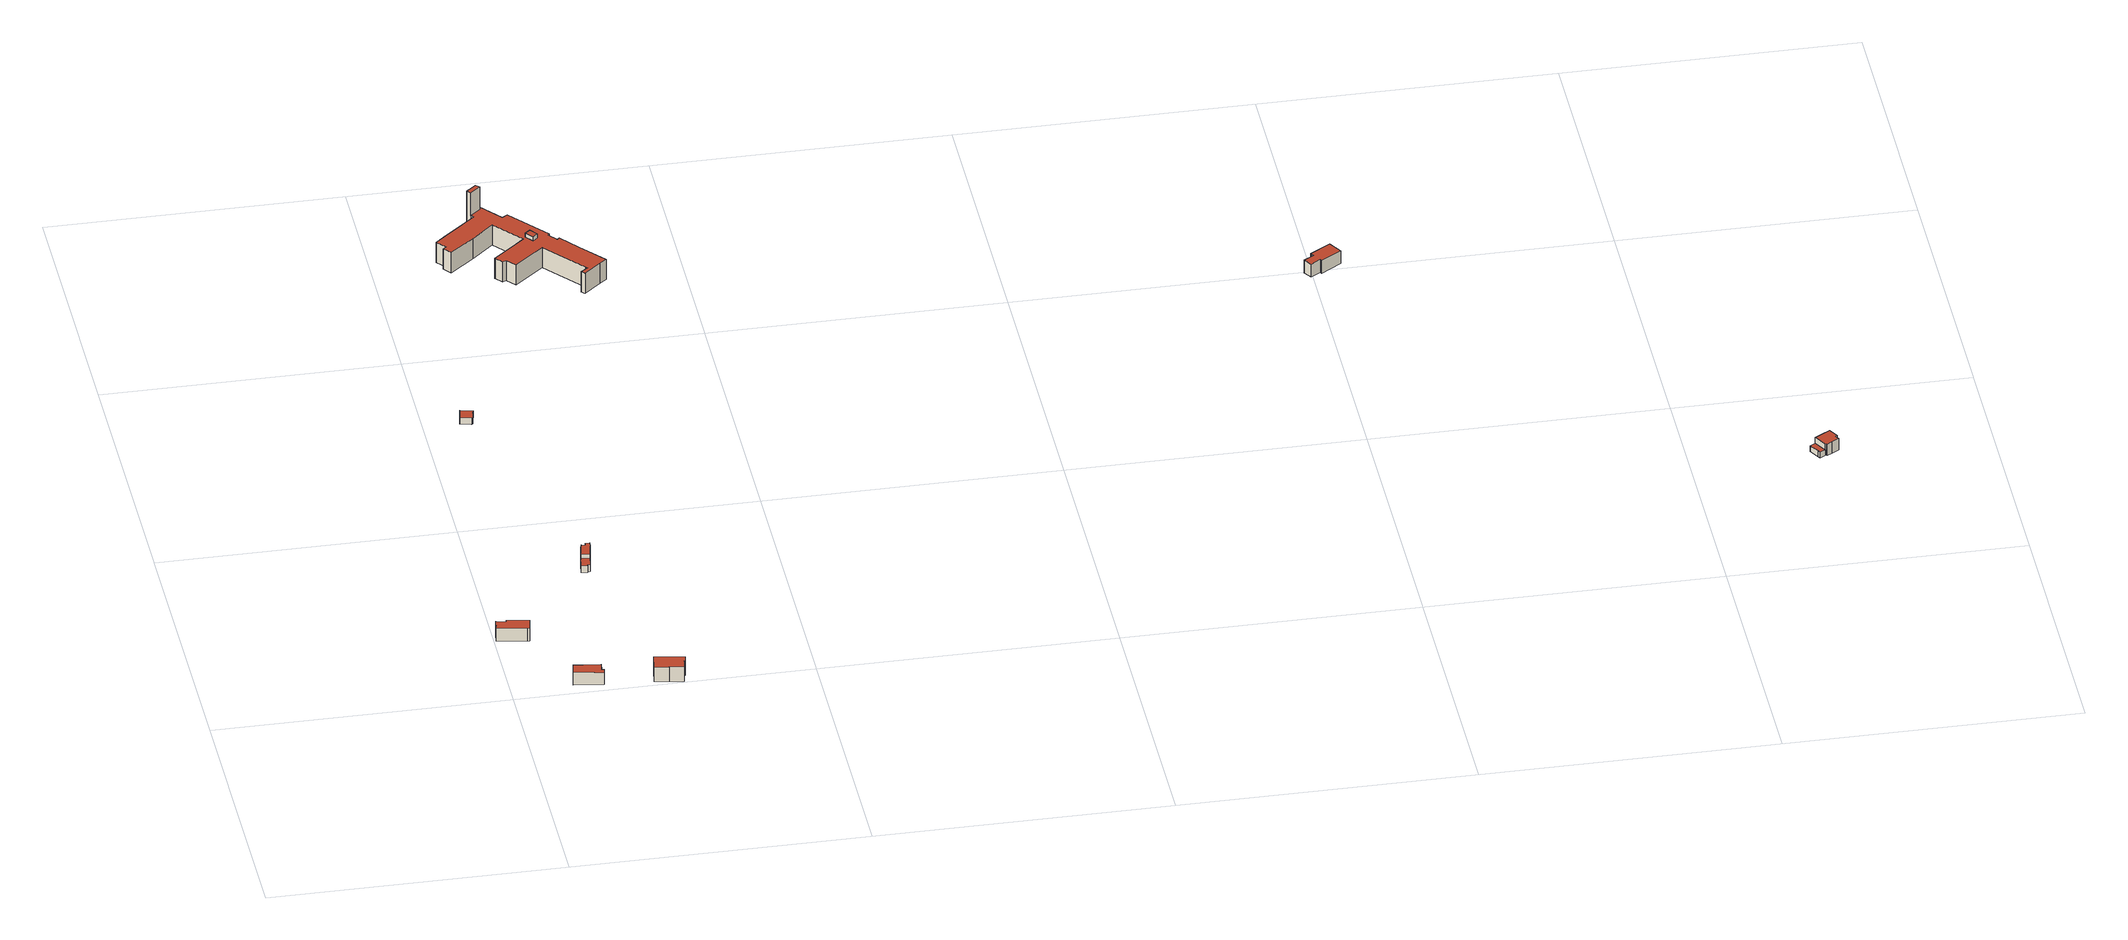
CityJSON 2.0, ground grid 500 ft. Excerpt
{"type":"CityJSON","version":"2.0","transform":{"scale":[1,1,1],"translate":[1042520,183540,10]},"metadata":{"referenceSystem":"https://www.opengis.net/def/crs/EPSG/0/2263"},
"CityObjects":{
"building1":{"type":"Building","attributes":{"name":"Bldg_3210010760","BIN":"4262824"},"geometry":[{"type":"MultiSurface","lod":"2","boundaries":[[[0,1,2,3,4,5,6,7,8,9,10,11]],[[12,13,14,15,16,17,18,19,20,21,22,23]],[[1,0,23,22]],[[2,1,22,21]],[[3,2,21,20]],[[4,3,20,19]],[[5,4,19,18]],[[6,5,18,17]],[[7,6,17,16]],[[8,7,16,15]],[[9,8,15,14]],[[10,9,14,13]],[[11,10,13,12]],[[0,11,12,23]]],"semantics":{"surfaces":[{"type":"RoofSurface","BIN":"4262824"},{"type":"GroundSurface"},{"type":"WallSurface"}],"values":[0,1,2,2,2,2,2,2,2,2,2,2,2,2]}}]},
"building2":{"type":"Building","attributes":{"name":"Bldg_3210002822","BIN":"4262836"},"geometry":[{"type":"MultiSurface","lod":"2","boundaries":[[[24,25,26,27,28,29]],[[30,31,32,33,34,35]],[[28,27,35,34]],[[29,28,34,33]],[[24,29,33,32]],[[25,24,32,31]],[[26,25,31,30]],[[27,26,30,35]]],"semantics":{"surfaces":[{"type":"RoofSurface","BIN":"4262836"},{"type":"GroundSurface"},{"type":"WallSurface"}],"values":[0,1,2,2,2,2,2,2]}}]},
"building3":{"type":"Building","attributes":{"name":"Bldg_3210000710","BIN":"4262861"},"geometry":[{"type":"MultiSurface","lod":"2","boundaries":[[[36,37,38,39,40,41,42,43]],[[44,45,46,47,48,49,50,51]],[[36,43,51,50]],[[37,36,50,49]],[[38,37,49,48]],[[39,38,48,47]],[[40,39,47,46]],[[41,40,46,45]],[[42,41,45,44]],[[43,42,44,51]]],"semantics":{"surfaces":[{"type":"RoofSurface","BIN":"4262861"},{"type":"GroundSurface"},{"type":"WallSurface"}],"values":[0,1,2,2,2,2,2,2,2,2]}}]},
"building4":{"type":"Building","attributes":{"name":"Bldg_3210019417","BIN":"4262844"},"geometry":[{"type":"MultiSurface","lod":"2","boundaries":[[[52,53,54,55,56,57]],[[58,59,60,61,62,63,64,65]],[[66,67,68,69,70,71,72,73,74,75,76,77]],[[57,63,62,52]],[[53,52,77,76]],[[54,53,76,75]],[[55,54,75,74]],[[56,55,74,73]],[[57,56,73,72]],[[64,63,72,71]],[[65,64,71,70]],[[58,65,70,69]],[[59,58,69,68]],[[60,59,68,67]],[[61,60,67,66]],[[62,61,66,77]]],"semantics":{"surfaces":[{"type":"RoofSurface","BIN":"4262844"},{"type":"GroundSurface"},{"type":"WallSurface"}],"values":[0,0,1,2,2,2,2,2,2,2,2,2,2,2,2,2]}}]},
"building5":{"type":"Building","attributes":{"name":"Bldg_3511015309","BIN":"4510005"},"geometry":[{"type":"MultiSurface","lod":"2","boundaries":[[[78,79,80,81,82,83]],[[84,85,86,87,88,89]],[[84,89,83,82]],[[85,84,82,81]],[[86,85,81,80]],[[87,86,80,79]],[[88,87,79,78]],[[89,88,78,83]]],"semantics":{"surfaces":[{"type":"GroundSurface"},{"type":"RoofSurface","BIN":"4510005"},{"type":"WallSurface"}],"values":[0,1,2,2,2,2,2,2]}}]},
"building6":{"type":"Building","attributes":{"name":"Bldg_3210002207","BIN":"4440628"},"geometry":[{"type":"MultiSurface","lod":"2","boundaries":[[[90,91,92,93]],[[94,95,96,97]],[[98,99,100,101,102]],[[103,104,105,106,107,108,109,110,111,112,113,114,115,116,117,118,119,120,121,122,123,124,125,126,127,128,129,130,131,132,133,134,135,136]],[[137,138,139,140,141,142,143,144,145,146,147,148,149,150,151,152,153,154,155,156,157,158,159,160,161,162,163,164,165,166,167,168,169,170,171]],[[104,98,102,105]],[[105,102,101,106]],[[97,91,90,94]],[[94,90,93,95]],[[95,93,92,96]],[[96,92,91,97]],[[107,106,171,170]],[[108,107,170,169]],[[109,108,169,168]],[[110,109,168,167]],[[111,110,167,166]],[[112,111,166,165]],[[113,112,165,164]],[[114,113,164,163]],[[115,114,163,162]],[[116,115,162,161]],[[117,116,161,160]],[[118,117,160,159]],[[119,118,159,158]],[[120,119,158,157]],[[121,120,157,156]],[[122,121,156,155]],[[123,122,155,154]],[[124,123,154,153]],[[125,124,153,152]],[[126,125,152,151]],[[127,126,151,150]],[[128,127,150,149]],[[129,128,149,148]],[[130,129,148,147]],[[131,130,147,146]],[[132,131,146,145]],[[133,132,145,144]],[[134,133,144,143]],[[135,134,143,142]],[[136,135,142,141]],[[103,136,141,140]],[[104,103,140,139]],[[99,98,139,138]],[[100,99,138,137]],[[101,100,137,171]]],"semantics":{"surfaces":[{"type":"RoofSurface","BIN":"4440628"},{"type":"GroundSurface"},{"type":"WallSurface"}],"values":[0,0,0,0,1,2,2,2,2,2,2,2,2,2,2,2,2,2,2,2,2,2,2,2,2,2,2,2,2,2,2,2,2,2,2,2,2,2,2,2,2,2,2,2,2,2]}}]},
"building7":{"type":"Building","attributes":{"name":"Bldg_3210002792","BIN":"4265937"},"geometry":[{"type":"MultiSurface","lod":"2","boundaries":[[[172,173,174,175,176,177,178,179]],[[180,181,182,183,184,185,186,187]],[[179,178,187,186]],[[172,179,186,185]],[[173,172,185,184]],[[174,173,184,183]],[[175,174,183,182]],[[176,175,182,181]],[[177,176,181,180]],[[178,177,180,187]]],"semantics":{"surfaces":[{"type":"RoofSurface","BIN":"4265937"},{"type":"GroundSurface"},{"type":"WallSurface"}],"values":[0,1,2,2,2,2,2,2,2,2]}}]},
"building8":{"type":"Building","attributes":{"name":"Bldg_3210016522","BIN":"4266209"},"geometry":[{"type":"MultiSurface","lod":"2","boundaries":[[[188,189,190,191,192]],[[193,194,195,196,197,198,199,200,201,202]],[[203,204,205,206,207,208,209,210,211,212,213,214,215]],[[192,196,195,188]],[[189,188,215,214]],[[190,189,214,213]],[[191,190,213,212]],[[192,191,212,211]],[[197,196,211,210]],[[198,197,210,209]],[[199,198,209,208]],[[200,199,208,207]],[[201,200,207,206]],[[202,201,206,205]],[[193,202,205,204]],[[194,193,204,203]],[[195,194,203,215]]],"semantics":{"surfaces":[{"type":"RoofSurface","BIN":"4266209"},{"type":"GroundSurface"},{"type":"WallSurface"}],"values":[0,0,1,2,2,2,2,2,2,2,2,2,2,2,2,2,2]}}]}
},
"vertices":[
[23,186,36],[22,184,36],[22,182,36],[18,182,36],[5,185,36],[5,184,36],[2,165,36],[52,156,36],[56,155,36],[58,166,36],[60,177,36],[60,179,36],[60,179,12],[60,177,12],[58,166,12],[56,155,12],[52,156,12],[2,165,12],[5,184,12],[5,185,12],[18,182,12],[22,182,12],[22,184,12],[23,186,12],
[106,40,34],[102,18,34],[152,10,34],[153,18,34],[149,19,34],[151,33,34],[152,10,10],[102,18,10],[106,40,10],[151,33,10],[149,19,10],[153,18,10],
[263,35,34],[239,39,34],[234,10,34],[258,6,34],[282,2,34],[285,19,34],[287,19,34],[289,30,34],[287,19,6],[285,19,6],[282,2,6],[258,6,6],[234,10,6],[239,39,6],[263,35,6],[289,30,6],
[178,362,23],[175,342,23],[185,340,23],[185,343,23],[190,342,23],[193,359,23],[191,391,32],[190,385,32],[183,387,32],[181,378,32],[178,362,32],[193,359,32],[197,380,32],[198,390,32],[181,378,9],[183,387,9],[190,385,9],[191,391,9],[198,390,9],[197,380,9],[193,359,9],[190,342,9],[185,343,9],[185,340,9],[175,342,9],[178,362,9],
[78,796,13],[59,800,13],[63,821,13],[84,817,13],[82,810,13],[80,796,13],[82,810,25],[84,817,25],[63,821,25],[59,800,25],[78,796,25],[80,796,25],
[262,1274,57],[253,1267,57],[264,1254,57],[272,1261,57],[262,1274,49],[272,1261,49],[264,1254,49],[253,1267,49],[189,1366,93],[177,1356,93],[172,1352,93],[178,1346,93],[195,1360,93],[194,1370,49],[189,1366,49],[195,1360,49],[178,1346,49],[178,1345,49],[182,1341,49],[122,1290,49],[108,1278,49],[122,1262,49],[116,1257,49],[127,1244,49],[168,1278,49],[207,1312,49],[249,1262,49],[235,1250,49],[193,1215,49],[194,1214,49],[204,1202,49],[210,1206,49],[224,1190,49],[275,1233,49],[333,1163,49],[336,1160,49],[324,1151,49],[329,1145,49],[358,1169,49],[370,1179,49],[332,1224,49],[307,1255,49],[303,1251,49],[290,1267,49],[293,1270,49],[236,1337,49],[227,1330,49],[172,1352,10],[177,1356,10],[189,1366,10],[194,1370,10],[227,1330,10],[236,1337,10],[293,1270,10],[290,1267,10],[303,1251,10],[307,1255,10],[332,1224,10],[370,1179,10],[358,1169,10],[329,1145,10],[324,1151,10],[336,1160,10],[333,1163,10],[275,1233,10],[224,1190,10],[210,1206,10],[204,1202,10],[194,1214,10],[193,1215,10],[235,1250,10],[249,1262,10],[207,1312,10],[168,1278,10],[127,1244,10],[116,1257,10],[122,1262,10],[108,1278,10],[122,1290,10],[182,1341,10],[178,1345,10],[178,1346,10],
[1537,1038,31],[1502,1016,31],[1506,1010,31],[1488,999,31],[1497,985,31],[1514,996,31],[1516,993,31],[1551,1015,31],[1514,996,6],[1497,985,6],[1488,999,6],[1506,1010,6],[1502,1016,6],[1537,1038,6],[1551,1015,6],[1516,993,6],
[2209,341,17],[2200,335,17],[2209,319,17],[2213,314,17],[2222,319,17],[2236,357,28],[2224,350,28],[2209,341,28],[2222,319,28],[2224,320,28],[2225,318,28],[2233,323,28],[2246,331,28],[2242,339,28],[2246,341,28],[2224,350,6],[2236,357,6],[2246,341,6],[2242,339,6],[2246,331,6],[2233,323,6],[2225,318,6],[2224,320,6],[2222,319,6],[2213,314,6],[2209,319,6],[2200,335,6],[2209,341,6]
]}
